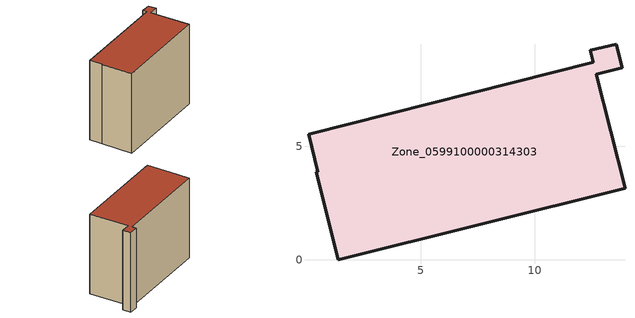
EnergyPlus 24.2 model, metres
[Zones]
Zone_0599100000314303
 floor ground (C_G): 0.47,3.88 0.07,5.53 12.58,8.7 12.45,9.21 13.58,9.49 13.85,8.45 12.71,8.16 13.97,3.16 1.38,0 0.41,3.86 z0
 wall outside (C_F): 0.41,3.86 1.38,0 13.97,3.16 12.71,8.16 13.85,8.45 13.58,9.49 12.45,9.21 12.58,8.7 0.07,5.53 0.47,3.88 0.41,3.86 z0:10.65
 roof outside (C_R): 0.07,5.53 0.47,3.88 0.41,3.86 1.38,0 13.97,3.16 12.71,8.16 13.85,8.45 13.58,9.49 12.45,9.21 12.58,8.7 z10.65
[BUILDING]
Pand.0599100000314303: North Axis=0; Terrain=City; Loads Convergence Tolerance Value=0.04; Temperature Convergence Tolerance Value=0.4; Solar Distribution=FullExterior; Maximum Number of Warmup Days=25; Minimum Number of Warmup Days=1
[Site:Location]
Rotterdam.The.Hague.AP_ZH_NLD Design_Conditions: Latitude=51.96; Longitude=4.45; Time Zone=1; Elevation=-4.5
[SITE:GROUNDTEMPERATURE:BUILDINGSURFACE]
18, 18, 18, 18, 18, 18, 18, 18, 18, 18, 18, 18
[MATERIAL] Thermal Absorptance=0.9; Solar Absorptance=0.7; Visible Absorptance=0.7
Name | Roughness | Thickness | Conductivity | Density | Specific Heat
G.TI.1992-2005 | MediumSmooth | 0.15 | 0.06 | 540 | 1210
F.TI.1992-2005 | Rough | 0.3 | 0.12 | 1920 | 840
R.TI.1992-2005 | MediumRough | 0.2 | 0.08 | 1500 | 1000
[CONSTRUCTION]
C_G: G.TI.1992-2005
C_F: F.TI.1992-2005
C_R: R.TI.1992-2005
[ZONE]
Zone_0599100000314303: Type=1; Multiplier=1; Ceiling Height=Autocalculate; Volume=Autocalculate; Floor Area=autocalculate; Part of Total Floor Area=Yes
[ZONEINFILTRATION:DESIGNFLOWRATE]
Infil_Zone_0599100000314303: Zone or ZoneList or Space or SpaceList=Zone_0599100000314303; Schedule=AlwaysOn; Design Flow Rate Calculation Method=Flow/Area; Flow Rate per Floor Area=0.0015; Constant Term Coefficient=1; Temperature Term Coefficient=0; Velocity Term Coefficient=0; Velocity Squared Term Coefficient=0
[HVACTEMPLATE:ZONE:IDEALLOADSAIRSYSTEM]
Zone_0599100000314303: Maximum Heating Supply Air Temperature=50; Minimum Cooling Supply Air Temperature=13; Maximum Heating Supply Air Humidity Ratio=0.0156; Minimum Cooling Supply Air Humidity Ratio=0.0077; Heating Limit=NoLimit; Cooling Limit=NoLimit; Dehumidification Control Type=ConstantSensibleHeatRatio; Cooling Sensible Heat Ratio=0.7; Dehumidification Setpoint=60; Humidification Control Type=None; Humidification Setpoint=30; Outdoor Air Method=None; Outdoor Air Flow Rate per Person=0.00944; Outdoor Air Flow Rate per Zone Floor Area=0; Outdoor Air Flow Rate per Zone=0; Demand Controlled Ventilation Type=None; Outdoor Air Economizer Type=NoEconomizer; Heat Recovery Type=None; Sensible Heat Recovery Effectiveness=0.7; Latent Heat Recovery Effectiveness=0.65
[ZONECONTROL:THERMOSTAT]
ThermostatControl_Zone_0599100000314303: Zone or ZoneList=Zone_0599100000314303; Control Type Schedule=DualSetpointControlType; Control 1=Thermostat_Zone_0599100000314303; Temperature Difference Between Cutout And Setpoint=0
[THERMOSTATSETPOINT:DUALSETPOINT]
Thermostat_Zone_0599100000314303: Heating Setpoint Temperature Schedule=HeatingSetpoint_Zone_0599100000314303; Cooling Setpoint Temperature Schedule=CoolingSetpoint_Zone_0599100000314303
[SCHEDULE:COMPACT]
HeatingSetpoint_Zone_0599100000314303: Through: 12/31, For: AllDays, Until: 24:00, 21
CoolingSetpoint_Zone_0599100000314303: Through: 12/31, For: AllDays, Until: 24:00, 24
DualSetpointControlType: Through: 12/31, For: AllDays, Until: 24:00, 4
AlwaysOn: Through: 12/31, For: AllDays, Until: 24:00, 1
